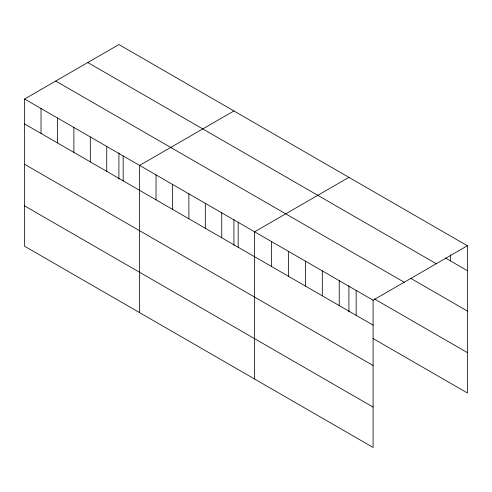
<?xml version="1.0" encoding="UTF-8"?>
<svg xmlns="http://www.w3.org/2000/svg" width="492" height="492" viewBox="0 0 492 492"><rect width="100%" height="100%" fill="white"/><g stroke="black" fill="none" stroke-linecap="round" stroke-linejoin="round"><path stroke-width="0.74" d="M24.6 99.015L373.084 300.212L373.084 447.437L24.6 246.24L24.6 99.015L118.916 44.563L467.4 245.76L467.4 392.985L373.004 338.484M233.915 110.958L139.599 165.41L139.599 312.635M348.914 177.354L254.604 231.806L254.604 379.031M373.084 300.212L467.4 245.76M445.266 257.906L467.4 270.686M87.791 62.533L436.275 263.73M410.758 278.349L467.4 311.049M55.725 81.045L404.209 282.242M374.307 298.878L467.4 352.629M24.6 123.941L373.084 325.138M24.6 164.303L373.084 365.501M24.6 205.884L373.084 407.081M450.475 254.874L450.475 260.914M356.159 290.44L356.159 315.366M348.914 285.717L348.914 311.873M339.234 280.668L339.234 305.594M322.309 270.895L322.309 295.821M305.378 261.123L305.378 286.049M288.453 251.35L288.453 276.276M271.529 241.578L271.529 266.504M238.171 222.316L238.171 247.248M233.915 219.321L233.915 245.477M221.744 212.833L221.744 237.765M205.318 203.35L205.318 228.276M188.885 193.866L188.885 218.792M172.458 184.377L172.458 209.309M156.032 174.894L156.032 199.82M123.172 155.921L123.172 180.853M118.916 152.926L118.916 179.082M106.746 146.438L106.746 171.37M90.313 136.954L90.313 161.88M73.886 127.471L73.886 152.397M57.459 117.982L57.459 142.914M41.027 108.498L41.027 133.43"/></g></svg>
